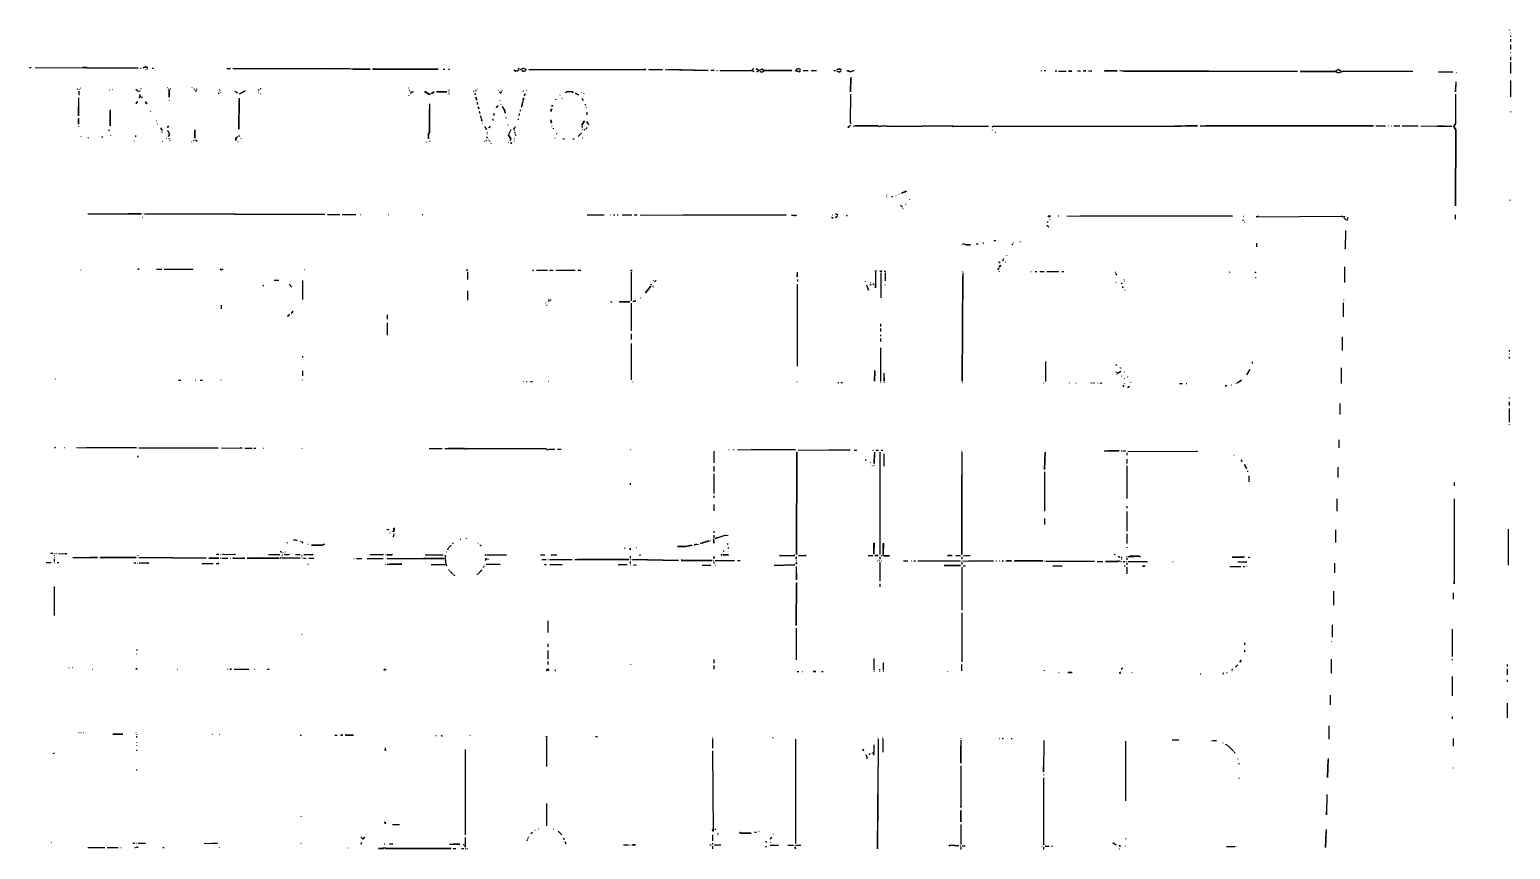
# Model space of a CAD drawing. Extents: x 1 to 4796, y -44 to 889.
# Drawn here: x 4123 to 4796, y 517 to 889 of the extents above; entities that cross this region are included whole.
import ezdxf

# ---------------------------------------------------------------- set-up
doc = ezdxf.new("R2010")
doc.units = 0
doc.layers.add('LINEWORK', color=4, linetype='CONTINUOUS')

msp = doc.modelspace()

# ---------------------------------------------------------------- linework, layer by layer
at = {"layer": 'LINEWORK'}
for points in [[(4795.6667, 889.3333), (4795.8333, 889.1667)], [(4796.1667, 886.5), (4796.1667, 886)], [(4796.1667, 885), (4796.1667, 883.8333)], [(4796.1667, 882.5), (4796.1667, 880.3333)], [(4796.1667, 879.1667), (4796.1667, 879)], [(4796.1667, 877), (4796.1667, 875.5)], [(4122.6667, 872.1667), (4123.3333, 872.1667)], [(4125.1667, 872.1667), (4172, 871.8333), (4149, 871.8333), (4148.5, 872.1667), (4146.6667, 872.1667)], [(4173.1667, 871.8333), (4173.3333, 871.8333)], [(4175.1667, 872.5), (4174.3333, 872), (4175.1667, 872.5), (4176.3333, 872), (4175.5, 872.5)], [(4175.5, 871.1667), (4175.6667, 871.1667)], [(4176.3333, 871.5), (4176.1667, 871.3333)], [(4178.3333, 871.8333), (4179, 871.8333)], [(4212.3333, 871.6667), (4214, 871.6667)], [(4215.1667, 871.6667), (4268, 871.6667), (4270, 871.3333), (4277.5, 871.3333), (4257.1667, 871.6667)], [(4279.3333, 871.5), (4278.6667, 871.3333), (4308.5, 871.3333), (4279.5, 871.5)], [(4310.8333, 871.3333), (4311.5, 871.3333)], [(4313.1667, 871.3333), (4313.8333, 871.3333)], [(4342.8333, 871), (4343.6667, 870.5), (4345.3333, 871), (4344.5, 870.5), (4343, 870.8333)], [(4344.6667, 871.8333), (4345.3333, 871.5), (4344.8333, 871.6667)], [(4347.3333, 871.8333), (4346, 871.1667), (4347.3333, 871.8333), (4348.5, 871.1667), (4347.5, 871.6667)], [(4346.3333, 870.8333), (4347.3333, 870.3333), (4348.3333, 870.8333), (4347.3333, 870.3333), (4346.5, 870.8333)], [(4349.6667, 871.1667), (4403, 871.1667), (4402.1667, 871.1667)], [(4404.1667, 871.1667), (4410.5, 871), (4404.6667, 871.1667)], [(4411.6667, 871.1667), (4431.3333, 870.8333), (4413.1667, 871.1667)], [(4432.5, 871), (4434, 870.8333), (4432.6667, 870.8333)], [(4435.1667, 870.8333), (4435.5, 870.8333)], [(4436.6667, 870.8333), (4451.1667, 870.8333), (4452, 870.3333), (4451.1667, 870.8333)], [(4452, 871.5), (4451.3333, 871.1667), (4451.8333, 871.3333)], [(4453, 871.5), (4454.3333, 870.8333), (4455.5, 871.3333), (4456.6667, 870.8333), (4469.3333, 870.8333), (4456.6667, 870.8333), (4455.8333, 871.3333), (4454.3333, 870.8333), (4453.1667, 871.5)], [(4454, 870.5), (4453.5, 870.1667), (4454.1667, 870.5)], [(4454.8333, 870.3333), (4455.5, 870), (4456.5, 870.3333), (4455.8333, 870), (4455, 870.3333)], [(4470.6667, 870.8333), (4472.1667, 870.3333), (4471.1667, 870.8333)], [(4472.3333, 871.6667), (4471.3333, 871.1667), (4472.3333, 871.6667), (4473.3333, 871.1667), (4472.5, 871.5)], [(4473.1667, 870.6667), (4472.5, 870.1667), (4473.3333, 870.6667)], [(4474.5, 870.8333), (4476.8333, 870.8333)], [(4478.1667, 870.8333), (4480.5, 870.8333)], [(4488.5, 870.8333), (4489.1667, 870.8333)], [(4490.6667, 871.5), (4489.8333, 871), (4490.6667, 871.5), (4491.8333, 871), (4491, 871.5)], [(4489.8333, 870.5), (4490, 870.3333)], [(4491.6667, 870.5), (4490.8333, 870), (4490.3333, 870.3333), (4490.8333, 870), (4491.8333, 870.5)], [(4494.1667, 870.8333), (4496, 870.1667), (4497.5, 870.8333), (4496, 870.1667), (4494.8333, 870.8333)], [(4582.6667, 870.8333), (4582.8333, 870.6667)], [(4584.1667, 870.8333), (4584.6667, 870.6667), (4584.3333, 870.6667)], [(4589.5, 870.6667), (4589.1667, 870.5), (4589.8333, 870.6667)], [(4590.6667, 870.5), (4594.1667, 870.5)], [(4595.8333, 870.6667), (4595.1667, 870.5), (4596.6667, 870.5), (4596, 870.6667)], [(4599.3333, 870.6667), (4600.6667, 870.5), (4599.8333, 870.6667)], [(4601.8333, 870.6667), (4603, 870.6667), (4602.3333, 870.6667)], [(4604.3333, 870.6667), (4605.8333, 870.5), (4604.8333, 870.6667)], [(4611.3333, 870.6667), (4617.3333, 870.6667), (4612, 870.6667)], [(4618.5, 870.8333), (4620.5, 870.5), (4699.3333, 870.3333), (4618.6667, 870.6667)], [(4701.1667, 870.5), (4700.5, 870.3333), (4716.6667, 870.3333), (4717.8333, 869.6667), (4720.3333, 870.5), (4751.8333, 870.3333), (4720.3333, 870.5), (4718, 869.6667), (4716.6667, 870.3333), (4701.3333, 870.3333)], [(4717.8333, 871.1667), (4716.8333, 870.6667), (4717.8333, 871.1667), (4719, 870.6667), (4718, 871.1667)], [(4763.5, 870.1667), (4770, 870.1667)], [(4771.6667, 869.8333), (4771.5, 869.6667)], [(4796.1667, 874.5), (4796.1667, 869.3333)], [(4144.3333, 862.5), (4144.6667, 862.1667)], [(4145.5, 862.1667), (4145.3333, 862)], [(4145.8333, 862.8333), (4145.6667, 862.6667)], [(4160.3333, 862.3333), (4160.1667, 862.1667)], [(4171, 862.3333), (4172.1667, 861.1667)], [(4173.3333, 862.5), (4173.1667, 862.3333)], [(4185.3333, 863), (4185.5, 862.8333)], [(4185.6667, 862.5), (4186, 862.1667)], [(4186.8333, 862.5), (4186.6667, 862.3333)], [(4196.5, 863), (4196.6667, 862.8333)], [(4197.3333, 862.5), (4197.6667, 862.1667)], [(4198.8333, 862.5), (4198.5, 862.1667)], [(4208.8333, 862.3333), (4209, 862.1667)], [(4227.8333, 862.6667), (4227.5, 862.3333)], [(4295, 862.8333), (4295.1667, 862.6667)], [(4326.1667, 862.3333), (4326, 862.1667)], [(4496.1667, 867.6667), (4496, 861), (4496.1667, 867.1667)], [(4771.3333, 865.6667), (4771.1667, 861), (4771.3333, 864.1667)], [(4796.1667, 866.1667), (4796.1667, 858.8333)], [(4144.8333, 858.3333), (4144.8333, 850.1667), (4145, 858.1667)], [(4145, 861.3333), (4145, 859.5)], [(4158.8333, 862), (4159, 861.8333)], [(4171.6667, 856.6667), (4171.1667, 855.8333), (4171.5, 856.5)], [(4172.6667, 860), (4173, 859), (4172.5, 858.3333), (4173, 859), (4172.8333, 859.8333)], [(4173, 861.5), (4172.6667, 861.1667)], [(4173.5, 858.8333), (4174, 858.3333), (4173.6667, 858.8333)], [(4175.3333, 856.6667), (4176, 855.6667), (4175.3333, 856.5)], [(4186.5, 862), (4186.1667, 861.6667), (4186.1667, 858.6667), (4186.1667, 861.6667)], [(4186.1667, 857.3333), (4186.1667, 857.1667)], [(4198.3333, 861.8333), (4198.3333, 861.1667), (4198.1667, 861.6667)], [(4208.8333, 860.5), (4208.5, 860.1667)], [(4209.1667, 861.6667), (4209.3333, 861.5)], [(4209.5, 860.8333), (4209.3333, 860.6667)], [(4215.8333, 861.3333), (4217.1667, 860.6667), (4216, 861.1667)], [(4218, 858.1667), (4217.8333, 844.1667), (4218, 857.5)], [(4220.6667, 861.5), (4218.1667, 860.1667), (4220.5, 861.3333)], [(4227, 862), (4226.6667, 861.6667)], [(4226.6667, 860.8333), (4226.8333, 860.6667)], [(4227.6667, 860.1667), (4227.8333, 860)], [(4295.1667, 859.3333), (4295, 859.1667)], [(4295.3333, 862), (4295.6667, 861.6667)], [(4295.8333, 861.1667), (4296.1667, 860.8333), (4297.1667, 861), (4296.1667, 860.8333)], [(4296, 860.3333), (4295.8333, 860.1667)], [(4302.3333, 861.1667), (4304.5, 859.8333), (4305, 860.3333), (4304.5, 859.8333), (4302.5, 861.1667)], [(4304.5, 855.6667), (4304.5, 842.5), (4304.1667, 842.1667), (4304.1667, 839.6667), (4304.1667, 842.1667), (4304.5, 842.5), (4304.5, 853)], [(4306.6667, 861), (4305.5, 860.3333), (4306.5, 860.8333)], [(4308.3333, 861.1667), (4307.6667, 861), (4312.5, 861), (4308.5, 861)], [(4313.3333, 861.5), (4313.1667, 861.3333)], [(4313.1667, 860.6667), (4313.3333, 860.5)], [(4313.6667, 862), (4313.5, 861.8333)], [(4313.5, 860.1667), (4313.6667, 860)], [(4324.5, 861.5), (4324.8333, 861.1667)], [(4325.1667, 860.5), (4325.5, 859.8333), (4325.1667, 860.3333)], [(4325.8333, 861.6667), (4325.5, 861.3333)], [(4325.6667, 858.8333), (4326, 857.3333), (4325.6667, 858.5)], [(4326.1667, 856.3333), (4326.3333, 855.3333), (4326.3333, 856.1667)], [(4335.8333, 861.8333), (4336, 861.6667)], [(4337.3333, 861.1667), (4336.8333, 860.6667), (4336.3333, 861), (4336.8333, 860.6667)], [(4336.5, 857.3333), (4336.5, 857.1667)], [(4336.8333, 860.3333), (4336.6667, 860.1667)], [(4337, 855.5), (4337.1667, 855.3333)], [(4337.6667, 861.8333), (4337.5, 861.6667)], [(4347, 856.8333), (4346.3333, 854.1667), (4347, 856.5)], [(4347, 861.5), (4347.3333, 861.1667)], [(4347.5, 858.3333), (4347.1667, 857.1667), (4347.3333, 858.1667)], [(4348, 860.1667), (4347.6667, 859.3333), (4348, 860)], [(4348.8333, 861.8333), (4348.6667, 861.6667)], [(4361.8333, 857.6667), (4361.8333, 857.5)], [(4364, 859.6667), (4363.8333, 859.5)], [(4364.6667, 858.1667), (4364.8333, 858)], [(4367.3333, 861.1667), (4366.3333, 860.8333), (4367.3333, 861.1667), (4369.3333, 861.1667), (4369.8333, 860.8333), (4369.3333, 861.1667)], [(4370.8333, 860.5), (4372.3333, 859.6667), (4371, 860.5)], [(4373.6667, 860.8333), (4373.5, 860.6667)], [(4373.8333, 858.1667), (4374.5, 857.1667), (4374.1667, 857.8333)], [(4374.8333, 860.3333), (4374.6667, 860.1667)], [(4375.3333, 855.5), (4375.5, 855), (4375.3333, 855.3333)], [(4496, 860), (4495.8333, 847.1667), (4496.1667, 846.6667), (4496, 847.5)], [(4771.1667, 860), (4771.1667, 846.5), (4770.5, 845.3333), (4771.3333, 843.8333), (4771.1667, 809.3333), (4771.3333, 843.8333), (4770.5, 845.3333), (4771.1667, 846.5)], [(4144.8333, 849.1667), (4144.8333, 846.3333), (4144.8333, 848.6667)], [(4159.3333, 852.8333), (4159.3333, 845.6667), (4159.3333, 852.5)], [(4177.6667, 852.3333), (4177.8333, 852.1667)], [(4326.6667, 854.3333), (4327, 853.3333), (4326.6667, 854)], [(4327.1667, 852.3333), (4327.5, 851.3333), (4327.3333, 852.1667)], [(4327.6667, 850.3333), (4328, 849.1667), (4327.8333, 850.1667)], [(4328.1667, 848.8333), (4328.3333, 847.6667), (4328.1667, 848.3333)], [(4333.3333, 848.8333), (4333.3333, 848)], [(4333.8333, 851.3333), (4333.8333, 850.3333)], [(4335.6667, 854.8333), (4335, 854), (4335.1667, 854.3333)], [(4337.6667, 854.3333), (4338.8333, 852.5), (4339, 851.3333), (4338.8333, 852.5), (4337.8333, 854.1667)], [(4339.3333, 849.3333), (4339.3333, 849.1667)], [(4344.8333, 848.8333), (4344.8333, 848.3333)], [(4345.3333, 851.1667), (4345.1667, 850.3333), (4345.3333, 850.6667)], [(4345.8333, 852.8333), (4345.8333, 852.3333)], [(4360, 853.3333), (4359.8333, 852.1667), (4359.8333, 853.1667)], [(4360.5, 855), (4360.1667, 854.3333), (4360.3333, 854.8333)], [(4375.8333, 854), (4375.8333, 853.8333)], [(4376.1667, 851.8333), (4376.1667, 850.6667)], [(4796.1667, 852.1667), (4796.1667, 851.8333)], [(4144.8333, 845.3333), (4144.8333, 845.1667)], [(4158.8333, 843.8333), (4158.6667, 843.3333), (4158.8333, 843.6667)], [(4180.1667, 847.8333), (4180.3333, 847.6667)], [(4180.8333, 846.5), (4181, 846.3333)], [(4182.1667, 844.6667), (4183, 843.5), (4182.3333, 844.5)], [(4182.8333, 842.8333), (4182.8333, 842.6667)], [(4185.8333, 845.6667), (4185.3333, 844.8333), (4185.6667, 845.5)], [(4185.3333, 843.6667), (4186.3333, 841.8333), (4185.8333, 840.8333), (4186.3333, 841.8333), (4185.5, 843.5)], [(4197.8333, 843.8333), (4197.8333, 840), (4197.8333, 843.6667)], [(4328.6667, 846.6667), (4328.8333, 846.5)], [(4329.5, 845.3333), (4330.5, 844), (4329.8333, 845)], [(4330.8333, 842.6667), (4330.8333, 842.5)], [(4330.8333, 842), (4330.8333, 841.8333)], [(4332.1667, 845.5), (4331.5, 844.6667), (4331.6667, 845)], [(4340, 846.1667), (4340.1667, 846)], [(4340.8333, 842.1667), (4340.5, 841.3333), (4341.5, 839.6667), (4341.1667, 839), (4341.5, 839.6667), (4340.5, 841.3333), (4340.8333, 842)], [(4341.1667, 843), (4341, 842.5), (4341.1667, 842.8333)], [(4341.3333, 844), (4341.3333, 843.5), (4341.5, 843.8333)], [(4343.5, 845.1667), (4342.8333, 844), (4343.1667, 844.8333)], [(4343, 843.5), (4343, 843.3333)], [(4343.1667, 842.8333), (4343.5, 842.3333), (4343.3333, 842.6667)], [(4359.6667, 848.3333), (4360, 846.8333), (4359.6667, 848)], [(4360.1667, 845.6667), (4360.3333, 845.5)], [(4360.8333, 844.5), (4360.8333, 844.3333)], [(4362.3333, 842.1667), (4362.6667, 841.8333)], [(4373.6667, 842.3333), (4372.1667, 840.8333), (4373.3333, 842)], [(4373.6667, 845.6667), (4374, 845.1667), (4373.8333, 845.5)], [(4375, 847.8333), (4373.8333, 846), (4374.8333, 847.6667)], [(4374, 844.8333), (4374.1667, 844.6667)], [(4374.1667, 844), (4374.3333, 843.8333)], [(4375.3333, 844.1667), (4374.8333, 843.6667)], [(4376.1667, 844.8333), (4375.6667, 844.3333)], [(4376.1667, 847.6667), (4376.6667, 846.5), (4376.1667, 847.5)], [(4376.8333, 846.1667), (4376.8333, 846)], [(4496, 845.8333), (4494.8333, 844.8333), (4495.5, 845.3333)], [(4497.3333, 845.6667), (4508.5, 845.6667), (4509.1667, 845.3333), (4510.5, 845.6667), (4515, 845.3333), (4542.3333, 845.6667), (4542.6667, 845.3333), (4558.8333, 845.5), (4542.6667, 845.3333), (4542.3333, 845.6667), (4515, 845.3333), (4510.5, 845.6667), (4509.1667, 845.3333), (4508.5, 845.6667), (4498.5, 845.6667)], [(4648, 845.6667), (4638.8333, 845.3333), (4561.1667, 845.5), (4560.5, 845.1667), (4561.1667, 845.5), (4638.8333, 845.3333), (4653.8333, 845.6667), (4648.3333, 845.6667)], [(4560.5, 843.8333), (4560.5, 843.6667)], [(4561.8333, 842.8333), (4562, 842.6667)], [(4657, 845.6667), (4655, 845.5), (4733.8333, 845.6667), (4657.5, 845.6667)], [(4735, 845.6667), (4739.3333, 845.6667)], [(4740.6667, 845.6667), (4740.8333, 845.6667)], [(4742, 845.6667), (4742.1667, 845.6667)], [(4743.1667, 845.6667), (4745.8333, 845.6667)], [(4747, 845.6667), (4754.1667, 845.6667)], [(4755.5, 845.6667), (4769.5, 845.3333), (4763, 845.6667)], [(4146.1667, 840.8333), (4146, 840.6667)], [(4149.1667, 840.3333), (4149.5, 840)], [(4155.8333, 840.6667), (4155.5, 840.5), (4156, 840.6667)], [(4159.5, 841.3333), (4159.6667, 841.1667)], [(4170.1667, 838.8333), (4170, 838.6667)], [(4170.8333, 841.1667), (4170.8333, 840.6667)], [(4183.1667, 838.6667), (4183, 838.5)], [(4185, 840), (4184.8333, 839.8333)], [(4186, 839.8333), (4186.3333, 839.5)], [(4186.5, 839.1667), (4186.6667, 839)], [(4196.5, 838.3333), (4196.3333, 838.1667)], [(4197.5, 839.1667), (4197.1667, 838.8333)], [(4198.1667, 839.3333), (4198.8333, 838.6667)], [(4217.1667, 840.8333), (4216.3333, 839.5), (4216.6667, 839), (4216.3333, 839.5), (4216.8333, 840.5)], [(4217.3333, 838.3333), (4217.5, 838.1667)], [(4217.8333, 841.3333), (4218.1667, 840.8333), (4218, 841.1667)], [(4218.6667, 839.8333), (4218.8333, 839.6667)], [(4303.1667, 838.3333), (4303, 838.1667)], [(4304.5, 838.8333), (4304.8333, 838.5)], [(4329.6667, 838.6667), (4329.5, 838.5)], [(4330.5, 839.1667), (4330.1667, 838.8333)], [(4330.6667, 840.6667), (4330.8333, 840), (4330.6667, 840.3333)], [(4331.1667, 839.3333), (4331.3333, 839.1667)], [(4331.8333, 838.8333), (4332.1667, 838.5)], [(4332.5, 837.8333), (4332.6667, 837.6667)], [(4340.5, 838.1667), (4340.3333, 838)], [(4341.3333, 838), (4342, 837.6667), (4341.5, 837.8333)], [(4343.1667, 839.8333), (4343, 839.6667)], [(4343, 838.8333), (4343, 838.6667)], [(4343.5, 841.8333), (4343.8333, 841.1667), (4343.6667, 841.6667)], [(4361.6667, 840.1667), (4361.5, 840)], [(4365.1667, 839.8333), (4365.8333, 839.5), (4365.5, 839.5)], [(4370.1667, 839.6667), (4369.6667, 839.5), (4370.3333, 839.6667)], [(4374.1667, 840.1667), (4374.3333, 840)], [(4521.1667, 816), (4519.1667, 815), (4521.6667, 816)], [(4512.5, 813.3333), (4512.3333, 813.1667)], [(4512.5, 814.3333), (4512.6667, 814.1667)], [(4514.6667, 813.5), (4515.3333, 813.5)], [(4516.6667, 814), (4516.8333, 814)], [(4518, 814.5), (4518.1667, 814.5)], [(4518.8333, 809.5), (4519.6667, 808.6667)], [(4521.1667, 810), (4521, 809.8333)], [(4523, 812.3333), (4522.8333, 812.1667)], [(4795.8333, 812), (4796, 811.8333)], [(4149.1667, 805.6667), (4173.5, 805.6667), (4167.6667, 805.6667)], [(4174, 804.1667), (4174.1667, 804.1667)], [(4174.6667, 805.6667), (4257, 805.3333), (4175.5, 805.6667)], [(4258.1667, 805.3333), (4263.8333, 805.3333)], [(4264.8333, 805.3333), (4271, 805.3333)], [(4273.1667, 805.3333), (4273.3333, 805.3333)], [(4285.8333, 805.3333), (4286, 805.3333)], [(4301.1667, 805.3333), (4301.5, 805.3333)], [(4376.3333, 805.1667), (4384, 805.1667)], [(4386.8333, 805.1667), (4387, 805.1667)], [(4388.1667, 805.1667), (4388.8333, 805.1667)], [(4389.8333, 805.1667), (4390.3333, 805.1667)], [(4392.1667, 805.1667), (4396.5, 805.1667)], [(4397.6667, 805.1667), (4399, 805.1667)], [(4400.3333, 805.1667), (4466.8333, 805), (4420, 805.1667)], [(4469.1667, 805), (4470.3333, 805), (4470.6667, 804.6667), (4471.5, 805), (4470.6667, 804.6667), (4469.3333, 805)], [(4487.3333, 804.1667), (4488.1667, 803.6667), (4487.5, 804)], [(4487.8333, 805.1667), (4487.6667, 805)], [(4489.1667, 805.6667), (4490.3333, 805.1667), (4489.3333, 805.6667)], [(4490.1667, 804.5), (4489.1667, 804), (4490, 804.3333)], [(4494, 804.8333), (4494.5, 804.8333), (4494.1667, 804.6667)], [(4520, 808), (4519.8333, 807.8333)], [(4586, 802.1667), (4585.5, 801.6667)], [(4585.8333, 804.6667), (4586.3333, 804.3333), (4587, 804.6667), (4586, 804.5)], [(4586.5, 803.1667), (4586.5, 803)], [(4590.5, 804.6667), (4590.8333, 804.6667)], [(4594.5, 804.6667), (4669.8333, 804.5), (4600.6667, 804.6667)], [(4674.5, 802.8333), (4674.5, 802.5)], [(4674.6667, 804.5), (4674.8333, 804.5)], [(4675.1667, 801.8333), (4675.3333, 801.8333)], [(4681.5, 804.5), (4680.5, 804.3333), (4719.3333, 804.5), (4720.5, 804.1667), (4721, 804.5), (4720.5, 804.1667), (4719.3333, 804.5)], [(4720.5, 803.6667), (4721.3333, 802.8333)], [(4722.1667, 804), (4721.8333, 802.6667), (4722.3333, 803.8333)], [(4771, 805.1667), (4771, 803.1667)], [(4585.3333, 800.5), (4586.1667, 799.6667)], [(4721.1667, 798), (4721, 789.6667), (4721.1667, 790.3333)], [(4547, 791.8333), (4546.8333, 791.6667)], [(4547.1667, 792.1667), (4548.6667, 791.5), (4550.6667, 791.5), (4548.6667, 791.5), (4547.3333, 792)], [(4553.1667, 792), (4554.1667, 792)], [(4556.1667, 792.5), (4556.6667, 792.5)], [(4561.1667, 793.5), (4562.1667, 793.5)], [(4569.5, 792), (4569.5, 791.3333)], [(4570.1667, 792.6667), (4570, 792.5)], [(4573, 793), (4573.3333, 793)], [(4680.6667, 792.3333), (4680.6667, 790.6667)], [(4563.3333, 784), (4564.1667, 783.1667)], [(4564.3333, 782.3333), (4563.6667, 781.3333), (4564.1667, 782.1667)], [(4565.5, 784.8333), (4565.3333, 784.3333), (4565.5, 784.6667)], [(4565.8333, 785.3333), (4565.6667, 785.1667)], [(4566.6667, 783.8333), (4566.5, 783.6667)], [(4567, 786.8333), (4567, 786.6667)], [(4720.6667, 781.5), (4720.6667, 774.5)], [(4146, 780.1667), (4146.1667, 780.1667)], [(4171.8333, 780.5), (4172.5, 780.5), (4172, 780.5)], [(4180.3333, 780.5), (4182.8333, 780.5)], [(4183.8333, 780.5), (4197, 780.5)], [(4209.1667, 780.5), (4209.8333, 780.1667), (4210.5, 780.5), (4209.8333, 780.1667), (4209.3333, 780.5)], [(4233.8333, 775.5), (4236, 775.5)], [(4246.8333, 775.3333), (4246.8333, 766.6667)], [(4247.6667, 780.3333), (4247.5, 780.1667)], [(4321.1667, 780.1667), (4322, 780), (4321.3333, 780.1667)], [(4321.8333, 779.3333), (4321.8333, 775.8333)], [(4351.3333, 780), (4352, 780)], [(4353.1667, 780), (4358.1667, 780)], [(4359.1667, 780), (4360.8333, 780)], [(4362, 780), (4370.8333, 780)], [(4372, 780), (4373.3333, 780)], [(4396, 779.8333), (4396.6667, 779.8333), (4396.1667, 779.8333)], [(4396.3333, 779.1667), (4396.3333, 766.1667)], [(4406.3333, 775.3333), (4406.5, 775.1667)], [(4407.6667, 775.5), (4406.8333, 774.6667), (4407.5, 775.3333)], [(4471.8333, 779.1667), (4471.8333, 777), (4471.8333, 777.8333)], [(4472, 775.8333), (4472, 774.8333)], [(4502.6667, 774.8333), (4502.6667, 774.6667)], [(4507.1667, 779.6667), (4507.8333, 779.6667), (4507.3333, 779.5)], [(4507.3333, 779.1667), (4507.3333, 772), (4507.3333, 773.8333)], [(4509.3333, 779.6667), (4509.8333, 779.3333), (4510.3333, 779.6667), (4509.5, 779.5)], [(4509.8333, 778.8333), (4509.8333, 767.5)], [(4511.3333, 779.6667), (4512, 779.5), (4511.5, 779.5)], [(4511.8333, 778.8333), (4511.8333, 775.1667)], [(4547.1667, 778.8333), (4546.8333, 729.6667), (4547.1667, 777.3333)], [(4547, 779.5), (4547.1667, 779.3333)], [(4563.5, 781), (4563, 780.3333), (4563.3333, 780.8333)], [(4563.5, 779.6667), (4563.6667, 779.5)], [(4578, 779.5), (4578.1667, 779.5)], [(4580, 779.5), (4580.8333, 779.5)], [(4582.1667, 779.5), (4584.1667, 779.5)], [(4585.3333, 779.5), (4590.8333, 779.5)], [(4592.1667, 779.5), (4593, 779.5)], [(4616.3333, 779.3333), (4616.5, 779.1667)], [(4616.5, 778.5), (4617, 777.8333), (4616.6667, 778.3333)], [(4620.5, 775.8333), (4620.3333, 775.6667)], [(4620.5, 775.1667), (4620.6667, 775)], [(4668.5, 779.1667), (4668.3333, 779)], [(4680.1667, 779.3333), (4680.1667, 778.8333), (4680, 779.1667)], [(4680.1667, 776.6667), (4680.1667, 776.3333)], [(4229, 773.1667), (4228.6667, 772.8333)], [(4240.6667, 773.6667), (4242, 772.3333)], [(4321.8333, 770.6667), (4321.8333, 766.3333)], [(4405.1667, 772.8333), (4402.8333, 769.6667), (4405, 772.6667)], [(4405, 773.5), (4405.5, 773.5), (4405.1667, 773.3333)], [(4406.1667, 773), (4406.3333, 772.8333)], [(4406.3333, 772.5), (4406.1667, 772.3333)], [(4471.8333, 773.6667), (4471.8333, 736.3333)], [(4503.3333, 773.3333), (4504.1667, 771), (4503.5, 773.1667)], [(4505.3333, 773.6667), (4505, 773.1667), (4505.1667, 773.5)], [(4505.1667, 774.5), (4505.3333, 774.3333)], [(4506.1667, 773.8333), (4506.6667, 773.5), (4506.3333, 773.6667)], [(4511.6667, 773.3333), (4511.8333, 773.3333)], [(4616.6667, 774.5), (4616.8333, 774.3333)], [(4619.3333, 774.3333), (4619.5, 773.8333), (4619.1667, 774.1667)], [(4619.6667, 772.6667), (4620, 772), (4619.6667, 772.5)], [(4620.8333, 771.1667), (4621, 771)], [(4209.8333, 764.1667), (4209.8333, 762.5)], [(4242.3333, 761.3333), (4241.6667, 760.5), (4242.3333, 761.1667)], [(4357.3333, 765.1667), (4357.3333, 765)], [(4357.8333, 764.1667), (4358, 764.1667)], [(4359, 766.3333), (4358.5, 765.8333)], [(4358.6667, 767), (4358.8333, 766.8333)], [(4359.3333, 766.5), (4359.8333, 766.5)], [(4386.8333, 765.8333), (4387.5, 765.5), (4387.1667, 765.5)], [(4390.8333, 765.6667), (4395.6667, 765.6667), (4391, 765.6667)], [(4396.3333, 765), (4396.3333, 752.5)], [(4398.3333, 766.1667), (4397, 765.8333), (4398.1667, 766)], [(4400.6667, 767.5), (4400.5, 767.3333)], [(4720.1667, 765.1667), (4720.1667, 758.8333)], [(4720.3333, 766.5), (4720.3333, 766.3333)], [(4241, 759.8333), (4240, 759.1667), (4240.5, 759.3333)], [(4285.3333, 759.6667), (4285.3333, 757.8333)], [(4285.3333, 756.1667), (4285.3333, 750.5)], [(4509.6667, 755.6667), (4509.6667, 754.5)], [(4396.3333, 751.1667), (4396.3333, 748.5)], [(4509.6667, 753.5), (4509.6667, 752.1667)], [(4509.6667, 750.6667), (4509.6667, 750)], [(4509.6667, 749), (4509.6667, 747.6667)], [(4719.6667, 749.6667), (4719.6667, 743.5)], [(4246.8333, 741), (4246.8333, 740.3333)], [(4396.3333, 746.6667), (4396.3333, 730.1667)], [(4509.6667, 744.6667), (4509.6667, 729.6667)], [(4795.6667, 743.6667), (4795.6667, 743)], [(4795.6667, 742), (4795.6667, 741.8333)], [(4246.8333, 734.3333), (4246.8333, 732)], [(4506.8333, 734.5), (4507.1667, 734.1667), (4507, 729.6667), (4507.1667, 734.1667)], [(4584.6667, 738.5), (4584.6667, 729.5)], [(4616.6667, 737.1667), (4617, 736.6667), (4616.6667, 737)], [(4618.5, 735.8333), (4618.6667, 735.6667)], [(4619, 735.5), (4619.1667, 735.5)], [(4677.6667, 734.8333), (4676.3333, 732.5), (4677.6667, 734.6667)], [(4678.6667, 738.3333), (4678.6667, 737.6667)], [(4719.1667, 735.6667), (4719.1667, 728.5)], [(4795.6667, 740.6667), (4795.6667, 739.8333)], [(4134.3333, 730.6667), (4134.5, 730.6667)], [(4190.3333, 730), (4191.5, 730)], [(4198.1667, 730), (4198.3333, 730)], [(4200.1667, 730), (4201.3333, 730)], [(4209.6667, 730.1667), (4209.8333, 730.1667)], [(4246.8333, 730.1667), (4247, 730)], [(4347.3333, 729.5), (4347.5, 729.5)], [(4348.6667, 729.5), (4349, 729.5)], [(4350.5, 729.5), (4351.3333, 729.5)], [(4358.6667, 729.6667), (4358.8333, 729.6667)], [(4397, 729.3333), (4397.1667, 729.1667)], [(4471.6667, 729.3333), (4471.8333, 729.3333)], [(4490.3333, 729), (4490.6667, 729)], [(4491.6667, 729), (4492.3333, 729)], [(4509.6667, 729.1667), (4509.8333, 729.1667)], [(4511.1667, 733.1667), (4511.3333, 729.6667), (4511.3333, 733)], [(4511.3333, 729.1667), (4511.5, 729)], [(4546.8333, 729.1667), (4547, 729)], [(4584, 728.8333), (4583.8333, 728.6667)], [(4595.5, 728.8333), (4595.6667, 728.6667)], [(4598.5, 728.8333), (4598.6667, 728.6667)], [(4605.5, 728.8333), (4605.3333, 728.6667)], [(4605.8333, 728.8333), (4606, 728.8333)], [(4606.5, 728.8333), (4606.3333, 728.6667)], [(4606.8333, 728.8333), (4607, 728.8333)], [(4608.5, 728.8333), (4608.3333, 728.6667)], [(4609.5, 728.8333), (4609.6667, 728.6667)], [(4610, 728.8333), (4610.3333, 728.5)], [(4616.6667, 733.8333), (4616.8333, 733.6667)], [(4619, 734), (4617.8333, 733.1667), (4617.1667, 733.5), (4617.8333, 733.1667), (4618.8333, 733.8333)], [(4617.3333, 732.6667), (4617.1667, 732.5)], [(4619.3333, 732), (4619.5, 731.8333)], [(4619.8333, 727.8333), (4620.3333, 727), (4620, 727.6667)], [(4620.5, 733.8333), (4620.6667, 733.6667)], [(4620.5, 730.8333), (4620.6667, 730.6667)], [(4620.5, 728.6667), (4620.5, 728.5)], [(4622, 731.5), (4621.8333, 731.3333)], [(4623.3333, 729.1667), (4623.3333, 729)], [(4645.6667, 728.5), (4647, 728.5)], [(4648.6667, 728.5), (4649, 728.5)], [(4667.1667, 727.6667), (4666.5, 727.5), (4667, 727.5)], [(4669.3333, 728), (4669.5, 728)], [(4671.5, 728.6667), (4671.3333, 728.5)], [(4672.5, 729.1667), (4671.8333, 728.8333), (4672.3333, 729)], [(4673.8333, 730), (4672.8333, 729.3333), (4673.5, 729.6667)], [(4623, 727.1667), (4622.1667, 726.6667), (4622.8333, 727)], [(4795.6667, 722.1667), (4795.6667, 721.8333)], [(4718.6667, 719.5), (4718.6667, 714.5)], [(4795.6667, 720.1667), (4795.6667, 718.5)], [(4795.6667, 717.1667), (4795.6667, 711)], [(4795.6667, 710), (4795.6667, 709.8333)], [(4718.1667, 703), (4718.1667, 699.3333)], [(4134, 699.5), (4134.5, 699.5), (4134.1667, 699.3333)], [(4138.3333, 699.5), (4138.5, 699.5)], [(4144, 699.5), (4144.1667, 699.5)], [(4144.5, 699.5), (4171.3333, 699.3333), (4148.5, 699.5)], [(4171.8333, 695.6667), (4171.8333, 695), (4171.8333, 695.3333)], [(4172.3333, 699.3333), (4208.5, 699.3333)], [(4210, 699.3333), (4219.3333, 699.1667), (4218.5, 699.3333)], [(4220.5, 699.1667), (4223.8333, 699.1667)], [(4224.6667, 699.1667), (4225.5, 699.1667)], [(4228.8333, 699.1667), (4229, 699.1667)], [(4246.5, 699.1667), (4246.6667, 699)], [(4304.3333, 699), (4310.3333, 699)], [(4311.5, 699), (4320.5, 699), (4321, 698.6667), (4321.6667, 699), (4357.5, 698.8333), (4358.3333, 698.3333), (4358.6667, 698.6667), (4358.3333, 698.3333), (4357.5, 698.8333), (4321.6667, 699), (4321, 698.6667), (4320.5, 699), (4312.8333, 699)], [(4359, 698.6667), (4361.5, 698.6667)], [(4362.8333, 698.6667), (4364.5, 698.6667)], [(4396, 698.5), (4396.1667, 698.3333)], [(4433.8333, 697.8333), (4433.8333, 692.5)], [(4440.6667, 698.5), (4440.8333, 698.5)], [(4442.8333, 698.5), (4443.1667, 698.5)], [(4444.6667, 698.5), (4471, 698.3333), (4451, 698.5)], [(4471.6667, 697.5), (4471.5, 650.8333), (4471.6667, 697.3333)], [(4472.1667, 698.3333), (4495.8333, 698.1667), (4486.3333, 698.3333)], [(4497.6667, 698.1667), (4498.8333, 698.1667), (4497.8333, 698)], [(4502.6667, 694), (4503.1667, 693.6667), (4502.8333, 694)], [(4506.1667, 698.1667), (4506.5, 698.1667)], [(4507, 697.3333), (4506.8333, 692.1667), (4507, 696.5)], [(4507.5, 698.1667), (4508.8333, 698.1667)], [(4509.3333, 697.5), (4509.3333, 650.8333)], [(4510, 698.1667), (4510.6667, 698.1667)], [(4511.1667, 696.5), (4511.1667, 691)], [(4546.5, 698), (4546.6667, 697.8333)], [(4546.6667, 697.3333), (4546.6667, 650.8333), (4546.6667, 686.8333)], [(4584.5, 697.3333), (4584.3333, 689.5), (4584.5, 697)], [(4611.3333, 698), (4618.1667, 698), (4613.3333, 698)], [(4619.1667, 698), (4619.5, 698)], [(4619.8333, 698), (4621.1667, 697.8333), (4620, 697.8333)], [(4621.6667, 697), (4621.6667, 696)], [(4621.6667, 694.1667), (4621.6667, 692.1667)], [(4622.1667, 697.8333), (4653.8333, 697.6667), (4653.5, 697.8333)], [(4670.3333, 696.1667), (4670.5, 696)], [(4673.5, 693.8333), (4674.1667, 693), (4673.8333, 693.5)], [(4433.8333, 691), (4433.8333, 688.5)], [(4433.8333, 687.5), (4433.8333, 678.5)], [(4505.1667, 692.6667), (4505.3333, 692.5)], [(4505.8333, 691.1667), (4505.8333, 691)], [(4506.6667, 691.5), (4506.8333, 691.3333)], [(4584.3333, 688.3333), (4584.3333, 670.5)], [(4621.6667, 691.1667), (4621.6667, 676.3333)], [(4675.1667, 691.8333), (4676.1667, 689.8333), (4675.1667, 691.5)], [(4676.6667, 688.8333), (4676.6667, 688.3333)], [(4717.6667, 690.5), (4717.6667, 685.8333)], [(4395.8333, 683.1667), (4395.8333, 682.5)], [(4677.1667, 686.5), (4677.1667, 683.8333)], [(4770.6667, 683.5), (4770.6667, 682)], [(4433.8333, 677.5), (4433.8333, 676.5)], [(4433.8333, 673.5), (4433.8333, 670.6667)], [(4717.1667, 676.1667), (4717.1667, 670.5)], [(4770.6667, 676.1667), (4770.6667, 637.5), (4770.6667, 638.3333)], [(4584.3333, 667.1667), (4584.3333, 664.5)], [(4621.6667, 672.8333), (4621.6667, 671.8333)], [(4621.6667, 670.3333), (4621.6667, 661.5)], [(4285.1667, 662.1667), (4285.1667, 662)], [(4285.5, 662.1667), (4286, 662.1667), (4285.6667, 662)], [(4286.3333, 660.6667), (4286.3333, 660.5)], [(4287.5, 661.5), (4287.6667, 661.3333)], [(4288.3333, 660.1667), (4288, 658.8333), (4288.3333, 659.5)], [(4288.5, 663), (4288.3333, 661.1667), (4288.3333, 662.8333)], [(4433.8333, 661.5), (4433.8333, 660.6667)], [(4621.6667, 660.1667), (4621.6667, 655.8333)], [(4716.6667, 662), (4716.6667, 656.3333)], [(4795.1667, 662.3333), (4795.1667, 646)], [(4240, 656.3333), (4239.6667, 656)], [(4242.6667, 657.5), (4244.3333, 657.1667), (4242.8333, 657.5)], [(4245.6667, 656.8333), (4245.8333, 656.8333)], [(4246.3333, 656.6667), (4247, 656)], [(4249.1667, 655.5), (4249.3333, 655.5)], [(4256.6667, 655.5), (4255.6667, 655), (4250.8333, 655), (4255.6667, 655), (4257, 655.5)], [(4313, 653.5), (4312.8333, 653), (4312.8333, 653.3333)], [(4314.3333, 655), (4313.1667, 653.8333)], [(4315.5, 656.1667), (4315, 655.6667)], [(4318.5, 657.8333), (4318.8333, 657.8333)], [(4321.1667, 658.3333), (4321.3333, 658.1667)], [(4326.5, 656.1667), (4326.6667, 656)], [(4327.5, 655.1667), (4328, 654.6667)], [(4393.5, 653.8333), (4393.1667, 653.5)], [(4395.8333, 653.6667), (4395.8333, 653), (4395.8333, 653.5)], [(4398.6667, 654), (4398.5, 653.8333)], [(4423.5, 655), (4421, 654.5), (4417.3333, 654.5), (4421, 654.5), (4424, 655)], [(4426, 655.5), (4425, 655.1667), (4426.8333, 655.5)], [(4431.6667, 657), (4427.8333, 655.8333), (4431.8333, 657)], [(4432.1667, 657.1667), (4432.3333, 657.1667)], [(4434, 658), (4433.5, 657.5), (4433.8333, 657.1667), (4433.8333, 656), (4433.8333, 657.1667), (4433.5, 657.5)], [(4433.8333, 659.6667), (4433.8333, 658.3333)], [(4439.3333, 659.6667), (4434.5, 658.1667), (4438.5, 659.5), (4440.3333, 659.6667)], [(4440.3333, 655.6667), (4440, 655.3333)], [(4440.6667, 654), (4440.1667, 653.5)], [(4506.8333, 656.1667), (4506.6667, 651), (4506.6667, 656)], [(4511, 656), (4510.8333, 650.8333), (4510.8333, 655.8333)], [(4621.6667, 654.1667), (4621.6667, 653.8333)], [(4130.1667, 647.1667), (4132.5, 647.1667)], [(4132.1667, 651.5), (4133.1667, 651.3333), (4132.3333, 651.3333)], [(4133.8333, 651.3333), (4134, 651.3333)], [(4133.8333, 650.3333), (4133.8333, 650.1667)], [(4134, 649.6667), (4133.8333, 649.5)], [(4133.8333, 648.8333), (4133.8333, 647.6667)], [(4133.8333, 647.1667), (4134, 647.1667)], [(4134.6667, 651.3333), (4134.8333, 651.3333)], [(4135.1667, 647.1667), (4136, 647.1667)], [(4135.8333, 651.3333), (4139.6667, 651.1667), (4138.8333, 651.3333)], [(4142.3333, 649.5), (4153.5, 649.5), (4150, 649.5)], [(4154.6667, 649.5), (4171.1667, 649.5), (4154.8333, 649.5)], [(4170, 647), (4171, 646.8333), (4170.1667, 646.8333)], [(4171.6667, 646.8333), (4171.8333, 646.8333)], [(4171.8333, 650.5), (4171.8333, 650.1667)], [(4171.8333, 649.5), (4172, 649.3333)], [(4172.5, 649.5), (4203, 649.1667), (4173, 649.5)], [(4176.1667, 647), (4172.5, 646.8333), (4176.3333, 647), (4176.8333, 646.6667), (4176.3333, 647)], [(4201, 646.6667), (4206.1667, 646.6667)], [(4205, 649.3333), (4204.1667, 649.1667), (4208.6667, 649.1667), (4205.1667, 649.3333)], [(4207.5, 651), (4208.6667, 650.8333), (4208.1667, 651)], [(4207.5, 646.6667), (4208.6667, 646.6667), (4208.3333, 646.6667)], [(4209.3333, 649.1667), (4209.5, 649.1667)], [(4209.5, 651), (4209.5, 650.8333)], [(4210.1667, 649.1667), (4212.8333, 649.1667)], [(4210.6667, 651), (4210.3333, 650.8333), (4216, 651), (4216.3333, 650.6667), (4216, 651)], [(4213.8333, 649.1667), (4214, 649.1667)], [(4215.6667, 649.3333), (4215.1667, 649.1667), (4220.5, 649.1667), (4219.6667, 649.3333)], [(4228.1667, 649.3333), (4221.6667, 649.1667), (4236.1667, 649.1667), (4228.3333, 649.1667)], [(4231.3333, 650.8333), (4236.5, 650.8333)], [(4236.6667, 652.3333), (4237.1667, 651.8333)], [(4237.1667, 649.5), (4236.6667, 649)], [(4237.3333, 650.3333), (4237.3333, 650.1667)], [(4237.6667, 651), (4237.5, 650.8333)], [(4237.5, 649.3333), (4245.6667, 649.1667), (4237.6667, 649.1667)], [(4238, 651.8333), (4237.8333, 651.6667)], [(4238.5, 651), (4239.6667, 650.6667), (4240.8333, 651), (4240.5, 650.6667), (4238.6667, 650.8333)], [(4238.8333, 652), (4239, 652)], [(4243.6667, 650.8333), (4245.6667, 650.8333)], [(4246.3333, 650.3333), (4246.6667, 650)], [(4246.5, 649.3333), (4246.5, 649.1667)], [(4247.1667, 649.1667), (4248.5, 649.1667)], [(4251.6667, 651), (4251.3333, 650.6667), (4247.3333, 650.8333), (4251.3333, 650.6667)], [(4249.6667, 649.1667), (4252, 649.1667)], [(4270.1667, 649), (4270.3333, 649)], [(4271.3333, 649), (4273.8333, 649)], [(4276.1667, 649), (4283.5, 649)], [(4277.3333, 650.8333), (4283.6667, 650.8333), (4277.5, 650.6667)], [(4284.5, 650.8333), (4284.6667, 650.6667)], [(4287.6667, 650.8333), (4285.1667, 650.6667), (4287.5, 650.6667)], [(4285.1667, 649), (4311, 649), (4301.8333, 649)], [(4302.5, 650.6667), (4310.8333, 650.6667)], [(4311.6667, 650.5), (4311.8333, 649.6667), (4311.8333, 650.3333)], [(4311.6667, 649.3333), (4311.8333, 647), (4312.3333, 645.6667), (4311.6667, 649.1667)], [(4312.3333, 652), (4312.3333, 651.8333)], [(4329.8333, 650.8333), (4329.8333, 650.3333), (4330, 650.6667)], [(4330, 649.1667), (4330.3333, 648.6667), (4330, 648.1667), (4330.1667, 649)], [(4330.5, 650.6667), (4339.5, 650.6667)], [(4331, 648.6667), (4331.3333, 648.6667)], [(4355, 650.6667), (4357, 650.6667)], [(4355.6667, 648.5), (4357.6667, 648.5)], [(4358.3333, 648.5), (4358.5, 648.5)], [(4359.1667, 648.5), (4369.5, 648.5)], [(4359.6667, 650.6667), (4362.5, 650.6667)], [(4370.6667, 648.5), (4395.1667, 648.5), (4371.8333, 648.5)], [(4395.8333, 650), (4395.8333, 649.1667)], [(4395.8333, 648.5), (4396, 648.3333)], [(4395.8333, 647.6667), (4395.8333, 646.6667)], [(4396.5, 648.5), (4417.8333, 648.1667), (4397, 648.5)], [(4400.3333, 650.6667), (4400, 650.5), (4400.5, 650.5)], [(4419.5, 648.3333), (4419, 648.1667), (4433.1667, 648.1667), (4419.6667, 648.1667)], [(4433.8333, 648.1667), (4433.6667, 648)], [(4433.8333, 650), (4433.8333, 648.8333)], [(4433.8333, 647.5), (4433.8333, 646.6667)], [(4434.5, 648.1667), (4443.3333, 648.1667)], [(4437.6667, 650.8333), (4437.1667, 650.5), (4437.5, 650.6667)], [(4438, 650.6667), (4440.5, 650.6667), (4438.1667, 650.6667)], [(4438.5, 652.5), (4438.1667, 652.1667)], [(4444.6667, 648.1667), (4445.8333, 648.1667)], [(4464, 650.5), (4463.6667, 650.3333), (4470.6667, 650.3333), (4470.3333, 650.5)], [(4471.3333, 649.8333), (4471.3333, 648.6667), (4471.3333, 649.5)], [(4471.5, 648.1667), (4471.3333, 648)], [(4471.3333, 647.3333), (4471.5, 646.5), (4471.3333, 646.8333)], [(4472.6667, 650.5), (4472.3333, 650.3333), (4475.8333, 650.3333), (4475.5, 650.5)], [(4504, 650.3333), (4506.1667, 650.3333)], [(4507.1667, 650.3333), (4508.6667, 650.3333), (4507.3333, 650.3333)], [(4508.3333, 648), (4508.6667, 648)], [(4509.1667, 648.1667), (4509.3333, 648)], [(4509.3333, 649.8333), (4509.3333, 648.6667)], [(4509.3333, 647.3333), (4509.3333, 638.6667)], [(4510, 650.3333), (4510.5, 650.3333)], [(4510, 648), (4510.1667, 648)], [(4510.8333, 650.5), (4511.1667, 650.1667), (4513.8333, 650.1667), (4511.1667, 650.1667)], [(4520.1667, 648), (4522.1667, 648)], [(4523.6667, 648), (4523.8333, 648)], [(4524.8333, 648), (4525.6667, 648)], [(4526.6667, 648), (4546, 648)], [(4540.1667, 650.3333), (4542.3333, 650.3333), (4540.3333, 650.3333)], [(4544, 650.3333), (4546, 650.3333)], [(4546.6667, 649.8333), (4546.6667, 648.6667)], [(4546.6667, 648), (4546.8333, 647.8333)], [(4546.6667, 647.3333), (4546.6667, 646.3333)], [(4547.3333, 650.3333), (4550.5, 650.1667), (4548.3333, 650.3333)], [(4547.3333, 648), (4561, 647.8333), (4549.8333, 648)], [(4562.1667, 648), (4562.5, 648)], [(4563.6667, 648), (4563.8333, 648)], [(4565.5, 648), (4565, 647.8333), (4565.3333, 647.8333)], [(4567, 648), (4566.6667, 647.8333), (4569.3333, 648), (4567.3333, 648)], [(4570.5, 648), (4583.5, 648), (4570.8333, 648)], [(4584.3333, 648), (4584.1667, 647.8333)], [(4584.8333, 647.8333), (4607, 647.8333)], [(4608.1667, 647.6667), (4610.8333, 647.6667)], [(4618, 648), (4617.5, 647.6667), (4612, 647.6667), (4617.5, 647.6667), (4618, 648), (4618.6667, 647.6667), (4618.1667, 647.8333)], [(4616.1667, 651.1667), (4616.3333, 650.6667), (4616.1667, 651)], [(4617.8333, 650), (4618.5, 649.6667), (4618, 649.8333)], [(4619.1667, 649.6667), (4619.6667, 649.1667)], [(4619.3333, 647.6667), (4619.1667, 647.5)], [(4619.5, 648.6667), (4619.3333, 648.5)], [(4620, 647.6667), (4621, 647.6667)], [(4621.5, 650), (4621.6667, 649.8333)], [(4621.6667, 647.6667), (4621.5, 647.5)], [(4621.6667, 649.3333), (4621.6667, 648.3333)], [(4621.6667, 647), (4621.6667, 646.1667)], [(4623.1667, 650), (4622.3333, 649.8333), (4627.5, 650), (4628, 649.6667), (4627.5, 650), (4623.3333, 650)], [(4622.3333, 647.6667), (4631.1667, 647.6667)], [(4642.6667, 647.6667), (4642.8333, 647.6667)], [(4675.1667, 649.8333), (4669.6667, 649.6667), (4675, 649.6667)], [(4672.1667, 647.5), (4675.3333, 647.5)], [(4676.1667, 647.8333), (4675.8333, 647.5), (4676, 647), (4675.8333, 647.5)], [(4677.1667, 649.6667), (4676.8333, 649.5), (4677.8333, 649.6667)], [(4716.1667, 646.8333), (4716.1667, 642.5)], [(4249.1667, 646.5), (4249.5, 646.5)], [(4284.5, 646.5), (4284.6667, 646.3333)], [(4286.1667, 646.5), (4285.3333, 646.3333), (4292, 646.5), (4286.5, 646.5)], [(4305.3333, 646.3333), (4311.5, 646.3333)], [(4313.1667, 644), (4313.5, 643.6667)], [(4313.6667, 643.3333), (4315.1667, 641.8333)], [(4315.5, 641.6667), (4316, 641.1667)], [(4326.1667, 641.6667), (4326, 641.5)], [(4328.3333, 643.8333), (4326.5, 641.8333), (4328.3333, 643.6667)], [(4329.1667, 645), (4329, 644.8333)], [(4329.3333, 645.6667), (4329.3333, 645.3333)], [(4330.3333, 646.5), (4336.3333, 646.5), (4336.6667, 646.1667), (4336.3333, 646.5)], [(4356.8333, 646.5), (4357.1667, 646.1667), (4357.6667, 646.3333), (4357.1667, 646.1667)], [(4359.3333, 646.3333), (4364.8333, 646.1667), (4359.5, 646.3333)], [(4390.3333, 646.3333), (4394.5, 646.1667), (4390.5, 646.1667)], [(4395.8333, 646.1667), (4396, 646.1667)], [(4397.6667, 646.1667), (4397.3333, 646), (4398.6667, 646.1667)], [(4428.5, 646), (4432.5, 646)], [(4434.5, 646), (4434.6667, 645.8333)], [(4470.5, 646.1667), (4461.3333, 645.8333), (4470.6667, 646.1667)], [(4471.3333, 645.3333), (4471.5, 639.3333), (4471.5, 645.1667)], [(4538.6667, 645.8333), (4546, 645.8333), (4538.8333, 645.8333)], [(4546.6667, 645), (4546.6667, 625.5)], [(4547.3333, 645.6667), (4548.3333, 645.6667)], [(4588, 645.6667), (4592.3333, 645.5), (4588.1667, 645.6667)], [(4620.6667, 645.8333), (4620.6667, 645.3333), (4620.8333, 645.6667)], [(4621.6667, 645), (4621.6667, 642)], [(4630, 645.6667), (4628.8333, 645.5), (4629.8333, 645.5)], [(4668.5, 645.3333), (4673.5, 645.3333)], [(4674.6667, 645.3333), (4675.1667, 645.3333)], [(4676, 645.5), (4675.8333, 645.3333)], [(4133.8333, 636.3333), (4133.8333, 623.1667)], [(4471.5, 638.1667), (4471.3333, 618.5), (4471.5, 637.8333)], [(4509.3333, 637.5), (4509.3333, 636.1667)], [(4715.6667, 634.1667), (4715.6667, 627.8333)], [(4770.1667, 633.3333), (4770.1667, 630.5)], [(4358.3333, 620.6667), (4358.3333, 615.3333)], [(4546.6667, 624.3333), (4546.6667, 602)], [(4246.6667, 614.5), (4246.5, 614.3333)], [(4471.3333, 617.3333), (4471.3333, 603)], [(4715.1667, 618.8333), (4715.1667, 613.3333)], [(4769.6667, 616.8333), (4769.6667, 604.5)], [(4171.6667, 607.5), (4171.3333, 607.1667)], [(4358.3333, 610.1667), (4358.3333, 608.8333)], [(4358.3333, 607.1667), (4358.3333, 603.3333)], [(4675.1667, 610.6667), (4675.1667, 609.8333)], [(4675.1667, 607.3333), (4675.1667, 606.5)], [(4714.8333, 611.5), (4715, 611.3333)], [(4140.5, 599.5), (4140.6667, 599.5)], [(4142, 599.5), (4142.1667, 599.5)], [(4171.3333, 605.6667), (4171.5, 605.5)], [(4358.3333, 602.1667), (4358.3333, 600.8333)], [(4396, 601), (4396, 600.8333)], [(4433.8333, 603.1667), (4433.8333, 601.5)], [(4433.8333, 600.3333), (4433.8333, 598.6667)], [(4506.6667, 603.5), (4506.6667, 598.3333)], [(4510.8333, 601.6667), (4510.8333, 598.3333)], [(4546.5, 600.8333), (4546.5, 598)], [(4672.1667, 600.6667), (4671.1667, 599.6667)], [(4673.6667, 602.8333), (4673.1667, 601.8333), (4673.6667, 602.6667)], [(4714.6667, 603.3333), (4714.6667, 596.8333)], [(4769.6667, 603.3333), (4769.6667, 602.8333)], [(4794.6667, 600.8333), (4794.6667, 600)], [(4151.1667, 598.6667), (4151.3333, 598.6667)], [(4171.5, 599), (4171, 598.6667), (4171.6667, 598.8333)], [(4189.8333, 598.6667), (4190, 598.6667)], [(4212.5, 598.6667), (4212.6667, 598.6667)], [(4214.3333, 598.8333), (4213.6667, 598.6667), (4214.5, 598.6667)], [(4215.6667, 598.6667), (4222.5, 598.6667)], [(4225, 598.6667), (4225.1667, 598.6667)], [(4230.6667, 598.6667), (4231.6667, 598.6667), (4230.8333, 598.5)], [(4284.3333, 598.6667), (4283.8333, 598.3333), (4284.3333, 598.6667), (4284.8333, 598.3333), (4284.5, 598.5)], [(4358.3333, 598.5), (4357.6667, 598.1667), (4358.3333, 598.5), (4359, 598.1667), (4358.5, 598.5)], [(4358.3333, 599.1667), (4358.3333, 599)], [(4361.8333, 598.3333), (4361.5, 598.1667), (4362, 598.1667)], [(4471.8333, 597.6667), (4472.5, 597.6667)], [(4474, 597.6667), (4474.1667, 597.6667)], [(4479.5, 597.8333), (4479, 597.6667), (4480.3333, 597.6667), (4479.6667, 597.6667)], [(4482.8333, 597.6667), (4483.6667, 597.6667)], [(4506.6667, 597.8333), (4506.8333, 597.6667)], [(4509.1667, 598.6667), (4509.1667, 598.3333)], [(4509.1667, 597.8333), (4509.3333, 597.6667)], [(4510.8333, 597.8333), (4511, 597.6667)], [(4540.1667, 597.6667), (4540.3333, 597.5)], [(4584.1667, 598.3333), (4584.1667, 598)], [(4590.8333, 597.1667), (4591, 597.1667)], [(4594.8333, 597.1667), (4596.8333, 597.1667), (4595, 597.1667)], [(4618.8333, 597.5), (4618.5, 597.1667), (4618.6667, 596.6667), (4618.5, 597.1667)], [(4619.8333, 599.1667), (4619.1667, 598.5)], [(4624, 597.1667), (4624.1667, 597)], [(4655, 596.6667), (4655.3333, 596.6667)], [(4665.8333, 596.8333), (4665.3333, 596.6667), (4665.6667, 596.6667)], [(4667, 597.1667), (4667.3333, 597.1667)], [(4669.8333, 598.6667), (4669.3333, 598.1667)], [(4769.6667, 595.3333), (4769.6667, 586.6667)], [(4794.6667, 598.8333), (4794.6667, 596.1667)], [(4794.6667, 593.8333), (4794.6667, 593)], [(4714.1667, 586.8333), (4714.1667, 582.5)], [(4794.6667, 583.3333), (4794.6667, 576.6667)], [(4713.6667, 573), (4713.6667, 566.8333)], [(4769.6667, 577.1667), (4769.6667, 576.1667)], [(4145, 570), (4145.1667, 570)], [(4146, 570), (4146.1667, 570)], [(4147, 570), (4147.1667, 570)], [(4161.5, 569.3333), (4160.5, 569.1667), (4165, 569.1667), (4161.6667, 569.3333)], [(4171, 570), (4171.1667, 569.8333)], [(4171.3333, 569.1667), (4171.3333, 569)], [(4171.3333, 568.3333), (4171.3333, 567.6667)], [(4205.8333, 569.1667), (4205.6667, 569)], [(4208.8333, 569), (4209, 568.8333)], [(4245.6667, 568.6667), (4246.1667, 568.6667), (4245.8333, 568.5)], [(4261.5, 568.6667), (4262.5, 568.6667)], [(4264.3333, 568.8333), (4264, 568.6667), (4265.1667, 568.6667), (4264.5, 568.6667)], [(4266.8333, 568.8333), (4266.1667, 568.6667), (4270, 568.6667), (4267, 568.6667)], [(4307.5, 568.5), (4307.6667, 568.5)], [(4309.8333, 568.6667), (4310.3333, 568.1667)], [(4322.8333, 568.6667), (4323, 568.5)], [(4357.5, 568.1667), (4358, 568.1667), (4357.6667, 568)], [(4357.8333, 567.5), (4357.8333, 554.5)], [(4380, 568.1667), (4381, 568.1667)], [(4433.1667, 567.6667), (4433.3333, 567.5)], [(4433.3333, 567), (4433.3333, 562.8333)], [(4460.5, 567.6667), (4460.8333, 567.6667)], [(4471, 566.8333), (4471, 519.5)], [(4508.6667, 566.8333), (4508.3333, 517), (4508.6667, 550.3333)], [(4508.5, 567.5), (4508.6667, 567.3333)], [(4510.5, 567.5), (4510.6667, 567.3333)], [(4510.6667, 566.8333), (4510.6667, 561)], [(4546, 567.1667), (4546.1667, 567)], [(4546.1667, 566.5), (4546.1667, 556), (4546.1667, 563.8333)], [(4563.8333, 567.1667), (4564, 567.1667)], [(4565, 567.1667), (4565.5, 567.1667), (4565.1667, 567)], [(4569.1667, 567.1667), (4569.5, 567.1667)], [(4584, 566.3333), (4583.8333, 552), (4584, 557)], [(4621.1667, 566), (4621.1667, 538.8333)], [(4642.3333, 566.6667), (4645.3333, 566.6667)], [(4660, 566.1667), (4660.1667, 566.1667)], [(4660.6667, 566.3333), (4662.5, 566.1667), (4660.8333, 566.1667)], [(4770.1667, 567.1667), (4770.1667, 563.6667)], [(4133.6667, 560.6667), (4133.6667, 560.1667), (4133.5, 560.5)], [(4171.3333, 565.3333), (4171.3333, 565.1667)], [(4171.3333, 564), (4171.3333, 563.8333)], [(4171.3333, 562), (4171.3333, 561.6667)], [(4284.3333, 563), (4284.5, 561.6667), (4284.3333, 562.3333)], [(4320.8333, 562.1667), (4320.8333, 523.5)], [(4433.3333, 561.6667), (4433.5, 525), (4433.3333, 526)], [(4501.6667, 562.5), (4502, 561.6667), (4501.6667, 562.1667)], [(4503, 560), (4503.6667, 558.6667), (4503.5, 558.1667), (4503.6667, 558.6667), (4503.1667, 559.8333)], [(4504.8333, 560.3333), (4504.3333, 559.8333)], [(4505.6667, 560.6667), (4505.8333, 560.5)], [(4506.6667, 564.3333), (4506.6667, 560.8333), (4506.3333, 560.3333), (4506.8333, 559.8333), (4506.3333, 560.3333), (4506.6667, 560.8333)], [(4665.3333, 565.1667), (4665.5, 565.1667)], [(4666.5, 564.6667), (4667.5, 564), (4666.8333, 564.3333)], [(4667.8333, 563.8333), (4670.3333, 561.3333), (4668.6667, 563)], [(4670.5, 561), (4671, 560.5)], [(4171.3333, 553.1667), (4171.3333, 552.6667)], [(4546.1667, 554.8333), (4546.1667, 535.8333), (4546.1667, 536.5)], [(4672.1667, 558), (4672.1667, 557.8333)], [(4672.6667, 556), (4672.6667, 555.5)], [(4713.3333, 558.1667), (4713, 549.5), (4713.3333, 557.5)], [(4770.1667, 553.8333), (4770.1667, 553.6667)], [(4583.8333, 550.8333), (4583.8333, 550.5)], [(4583.8333, 549.3333), (4583.8333, 518.8333)], [(4672.6667, 549.3333), (4672.6667, 549)], [(4712.6667, 541.8333), (4712.5, 532.5), (4712.6667, 535.3333)], [(4357.8333, 537.6667), (4357.8333, 527.5)], [(4546.1667, 534.6667), (4546.1667, 529.3333), (4546.1667, 534)], [(4246, 532), (4246.1667, 531.8333)], [(4284, 529.3333), (4284.5, 528.8333), (4284.3333, 528.5), (4284.5, 528.8333)], [(4287.6667, 528.1667), (4290.8333, 528.1667)], [(4352.5, 525.5), (4352.6667, 525.5)], [(4354, 526.1667), (4354.1667, 526.1667)], [(4361, 526.1667), (4361.1667, 526.1667)], [(4434.8333, 526.1667), (4434.3333, 525.6667)], [(4546.1667, 528.1667), (4546.1667, 519)], [(4712.3333, 525.8333), (4712, 517.6667), (4712.3333, 524.8333)], [(4132.5, 520), (4132.6667, 519.8333)], [(4169.6667, 519.6667), (4170.5, 519.6667)], [(4171.1667, 519.6667), (4171.3333, 519.6667)], [(4172, 519.6667), (4175.3333, 519.6667)], [(4202, 519.6667), (4208.1667, 519.5), (4206, 519.6667)], [(4246, 519.5), (4246, 519.3333)], [(4273.3333, 522.3333), (4274.1667, 521.5), (4275, 522.3333), (4274.1667, 521.5), (4273.6667, 522)], [(4273.6667, 520), (4273.3333, 519.1667), (4273.6667, 519.8333)], [(4284, 519.3333), (4284.1667, 519.3333)], [(4286.3333, 519.3333), (4287.8333, 519.1667), (4286.5, 519.3333)], [(4313.6667, 519.1667), (4318.3333, 519.1667), (4315.3333, 519.1667)], [(4319.8333, 519), (4320.1667, 519)], [(4320.8333, 522.1667), (4320.8333, 517.8333), (4320.8333, 519.1667)], [(4348.8333, 521), (4348.8333, 520.6667)], [(4349.1667, 521.5), (4349, 521.3333)], [(4349.3333, 522), (4349.3333, 521.8333)], [(4349.6667, 522.5), (4349.5, 522.3333)], [(4351.3333, 524.5), (4350.6667, 523.8333)], [(4363, 525.1667), (4364.6667, 523.5)], [(4365.5, 522), (4365.8333, 521.3333), (4365.8333, 521.6667)], [(4366.1667, 520.3333), (4366.5, 519.3333), (4366.3333, 520.1667)], [(4392.8333, 518.8333), (4395, 518.8333)], [(4395.6667, 518.8333), (4395.8333, 518.8333)], [(4396.5, 518.8333), (4398.1667, 518.8333), (4397, 518.8333)], [(4432, 518.8333), (4432.6667, 518.8333)], [(4433.1667, 519), (4433.3333, 518.8333)], [(4433.3333, 523.5), (4433.3333, 520.6667)], [(4433.3333, 519.6667), (4433.3333, 519.3333)], [(4434, 518.8333), (4437, 518.8333)], [(4435.8333, 524.1667), (4435.5, 523.8333)], [(4435.6667, 523.5), (4435.8333, 523.3333)], [(4445.5, 524.6667), (4446.1667, 524.1667), (4450.8333, 524.1667), (4446.1667, 524.1667), (4445.6667, 524.6667)], [(4452.3333, 524.6667), (4453.3333, 524.6667)], [(4454.3333, 525.1667), (4454.5, 525.1667)], [(4457.3333, 520.5), (4458, 520), (4457.5, 520.3333)], [(4459.5, 518.6667), (4463.3333, 518.6667)], [(4460.1667, 522.3333), (4459.6667, 521.5), (4460, 522.1667)], [(4459.6667, 520.1667), (4459.8333, 520)], [(4461, 523.8333), (4460.8333, 523.6667)], [(4467.5, 518.6667), (4470.1667, 518.6667)], [(4470.8333, 518.6667), (4471, 518.5)], [(4471.5, 518.6667), (4473.5, 518.6667)], [(4541.1667, 518.6667), (4540.8333, 518.3333), (4541.1667, 518.6667), (4545.3333, 518.5), (4541.6667, 518.6667)], [(4615.3333, 520), (4616.8333, 518.8333), (4616.1667, 519.1667)], [(4618.3333, 518.8333), (4618.6667, 518.1667), (4618.1667, 518.6667)], [(4621.1667, 521.8333), (4621.1667, 521.5)], [(4149.1667, 517.6667), (4156.8333, 517.6667)], [(4158, 517.6667), (4163, 517.6667)], [(4164.1667, 517.6667), (4164.3333, 517.6667)], [(4170.3333, 517.6667), (4170.6667, 517.6667)], [(4171.3333, 518), (4171, 517.6667), (4171.3333, 518), (4172, 517.6667), (4171.6667, 517.6667)], [(4183.3333, 517.6667), (4183.8333, 517.6667)], [(4208.8333, 517.6667), (4209, 517.5)], [(4267.3333, 517.5), (4267.5, 517.3333)], [(4284, 517.5), (4283.5, 517.1667), (4281.3333, 517.1667), (4283.5, 517.1667), (4284, 517.5), (4284.6667, 517.1667), (4314.3333, 517.1667), (4284.6667, 517.1667), (4284.1667, 517.5)], [(4315.3333, 517.1667), (4316.5, 517.1667)], [(4319.1667, 517.1667), (4320.1667, 517.1667)], [(4320.8333, 517.1667), (4321, 517)], [(4321.5, 517.1667), (4321.8333, 517.1667)], [(4433.3333, 518.3333), (4433.3333, 517)], [(4457.6667, 518.3333), (4457.5, 517.8333), (4457.5, 518.1667)], [(4470.8333, 518), (4471, 517), (4470.8333, 517.8333)], [(4546, 518.5), (4546.1667, 518.5)], [(4546.1667, 518), (4546.1667, 516.8333)], [(4546.8333, 518.5), (4548.1667, 518.5)], [(4583, 518.3333), (4583.1667, 518.3333)], [(4583.8333, 517.8333), (4583.8333, 516.8333)], [(4584.5, 518.3333), (4586.3333, 518.3333)], [(4587.5, 518.3333), (4587.8333, 518.3333)], [(4618.3333, 517), (4618.1667, 516.8333)], [(4621, 518.5), (4621, 518.3333)], [(4667, 518.1667), (4670.8333, 518.1667)], [(4671.5, 518.3333), (4671.3333, 518.1667)]]:
    msp.add_lwpolyline(points, dxfattribs=at)

doc.saveas('drawing.dxf')
